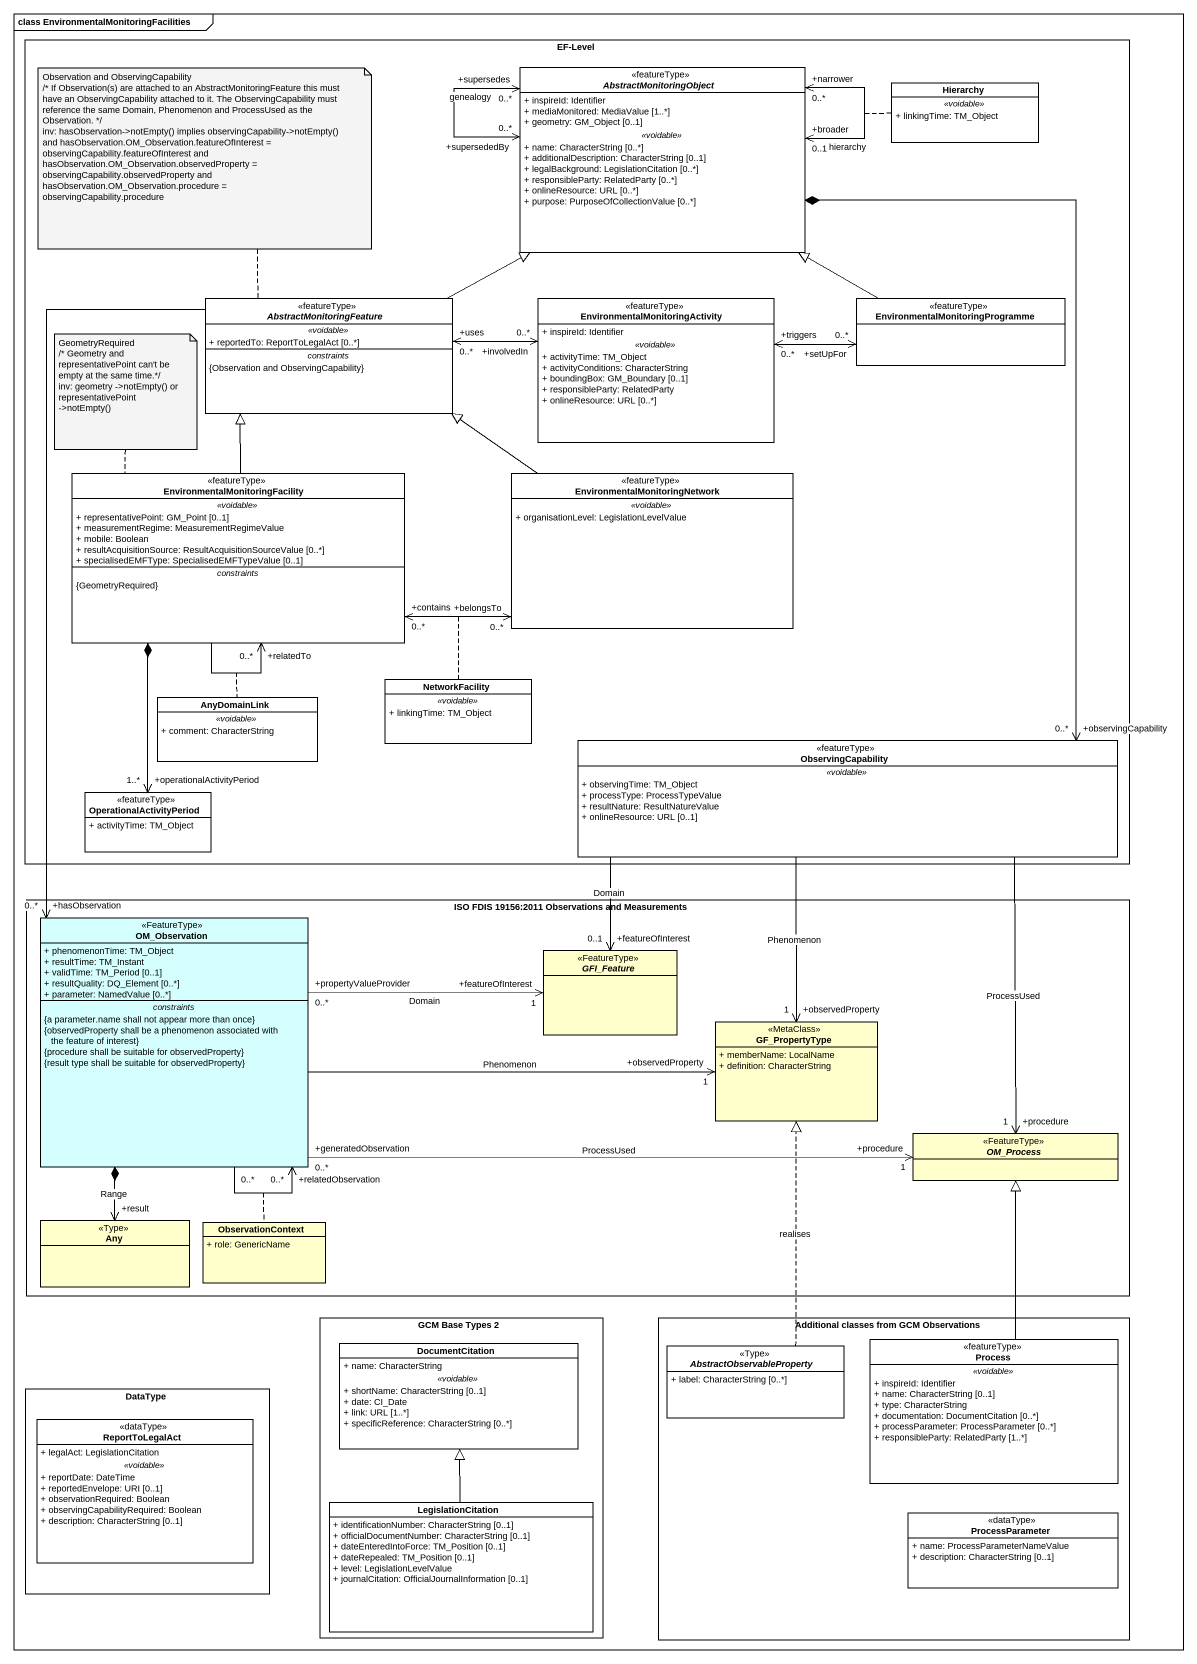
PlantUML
@startuml
mainframe class EnvironmentalMonitoringFacilities
hide circle
hide empty members
skinparam classAttributeIconSize 0
rectangle "EF-Level" as EF_Level {
  abstract class AbstractMonitoringObject <<featureType>> #FFFFFF {
    + inspireId: Identifier
    + mediaMonitored: MediaValue [1..*]
    + geometry: GM_Object [0..1]
    .. <<voidable>> ..
    + name: CharacterString [0..*]
    + additionalDescription: CharacterString [0..1]
    + legalBackground: LegislationCitation [0..*]
    + responsibleParty: RelatedParty [0..*]
    + onlineResource: URL [0..*]
    + purpose: PurposeOfCollectionValue [0..*]
  }
  class Hierarchy #FFFFFF {
    .. <<voidable>> ..
    + linkingTime: TM_Object
  }
  abstract class AbstractMonitoringFeature <<featureType>> #FFFFFF {
    .. <<voidable>> ..
    + reportedTo: ReportToLegalAct [0..*]
    -- constraints --
    {Observation and ObservingCapability}
  }
  class "EnvironmentalMonitoringActivity" as EnvironmentalMonitoringActiv <<featureType>> #FFFFFF {
    + inspireId: Identifier
    .. <<voidable>> ..
    + activityTime: TM_Object
    + activityConditions: CharacterString
    + boundingBox: GM_Boundary [0..1]
    + responsibleParty: RelatedParty
    + onlineResource: URL [0..*]
  }
  class "EnvironmentalMonitoringProgramme" as EnvironmentalMonitoringProgr <<featureType>> #FFFFFF
  class "EnvironmentalMonitoringFacility" as EnvironmentalMonitoringFacil <<featureType>> #FFFFFF {
    .. <<voidable>> ..
    + representativePoint: GM_Point [0..1]
    + measurementRegime: MeasurementRegimeValue
    + mobile: Boolean
    + resultAcquisitionSource: ResultAcquisitionSourceValue [0..*]
    + specialisedEMFType: SpecialisedEMFTypeValue [0..1]
    -- constraints --
    {GeometryRequired}
  }
  class "EnvironmentalMonitoringNetwork" as EnvironmentalMonitoringNetwo <<featureType>> #FFFFFF {
    .. <<voidable>> ..
    + organisationLevel: LegislationLevelValue
  }
  class AnyDomainLink #FFFFFF {
    .. <<voidable>> ..
    + comment: CharacterString
  }
  class NetworkFacility #FFFFFF {
    .. <<voidable>> ..
    + linkingTime: TM_Object
  }
  class ObservingCapability <<featureType>> #FFFFFF {
    .. <<voidable>> ..
    + observingTime: TM_Object
    + processType: ProcessTypeValue
    + resultNature: ResultNatureValue
    + onlineResource: URL [0..1]
  }
  class OperationalActivityPeriod <<featureType>> #FFFFFF {
    + activityTime: TM_Object
  }
}
rectangle "ISO FDIS 19156:2011 Observations and Measurements" as ISO_FDIS_19156_2011 {
  class OM_Observation <<FeatureType>> #D5FFFF {
    + phenomenonTime: TM_Object
    + resultTime: TM_Instant
    + validTime: TM_Period [0..1]
    + resultQuality: DQ_Element [0..*]
    + parameter: NamedValue [0..*]
    -- constraints --
    {a parameter.name shall not appear more than once}
    {observedProperty shall be a phenomenon associated with the feature of interest}
    {procedure shall be suitable for observedProperty}
    {result type shall be suitable for observedProperty}
  }
  abstract class GFI_Feature <<FeatureType>>
  class GF_PropertyType <<MetaClass>> {
    + memberName: LocalName
    + definition: CharacterString
  }
  abstract class OM_Process <<FeatureType>>
  class Any <<Type>>
  class ObservationContext {
    + role: GenericName
  }
}
rectangle "GCM Base Types 2" as GCM_Base_Types_2 {
  class DocumentCitation #FFFFFF {
    + name: CharacterString
    .. <<voidable>> ..
    + shortName: CharacterString [0..1]
    + date: CI_Date
    + link: URL [1..*]
    + specificReference: CharacterString [0..*]
  }
  class LegislationCitation #FFFFFF {
    + identificationNumber: CharacterString [0..1]
    + officialDocumentNumber: CharacterString [0..1]
    + dateEnteredIntoForce: TM_Position [0..1]
    + dateRepealed: TM_Position [0..1]
    + level: LegislationLevelValue
    + journalCitation: OfficialJournalInformation [0..1]
  }
}
rectangle "Additional classes from GCM Observations" as Additional_classes_from_GCM {
  abstract class AbstractObservableProperty <<Type>> #FFFFFF {
    + label: CharacterString [0..*]
  }
  class "Process" as Process_ <<featureType>> #FFFFFF {
    .. <<voidable>> ..
    + inspireId: Identifier
    + name: CharacterString [0..1]
    + type: CharacterString
    + documentation: DocumentCitation [0..*]
    + processParameter: ProcessParameter [0..*]
    + responsibleParty: RelatedParty [1..*]
  }
  class ProcessParameter <<dataType>> #FFFFFF {
    + name: ProcessParameterNameValue
    + description: CharacterString [0..1]
  }
}
rectangle DataType {
  class ReportToLegalAct <<dataType>> #FFFFFF {
    + legalAct: LegislationCitation
    .. <<voidable>> ..
    + reportDate: DateTime
    + reportedEnvelope: URI [0..1]
    + observationRequired: Boolean
    + observingCapabilityRequired: Boolean
    + description: CharacterString [0..1]
  }
}
AbstractMonitoringObject "+broader\n0..1" <--> "+narrower\n0..*" AbstractMonitoringObject : hierarchy
(AbstractMonitoringObject, AbstractMonitoringObject) .. Hierarchy
AbstractMonitoringObject "+supersedes\n0..*" <--> "+supersededBy\n0..*" AbstractMonitoringObject : genealogy
AbstractMonitoringFeature -right-|> AbstractMonitoringObject
AbstractMonitoringFeature "+uses\n0..*" <-right-> "+involvedIn\n0..*" EnvironmentalMonitoringActiv
AbstractMonitoringFeature --> "+hasObservation\n0..*" OM_Observation
EnvironmentalMonitoringActiv "+triggers\n0..*" <-right-> "+setUpFor\n0..*" EnvironmentalMonitoringProgr
EnvironmentalMonitoringProgr -left-|> AbstractMonitoringObject
EnvironmentalMonitoringFacil -up-|> AbstractMonitoringFeature
EnvironmentalMonitoringFacil --> "+relatedTo\n0..*" EnvironmentalMonitoringFacil
(EnvironmentalMonitoringFacil, EnvironmentalMonitoringFacil) .. AnyDomainLink
EnvironmentalMonitoringNetwo -up-|> AbstractMonitoringFeature
EnvironmentalMonitoringNetwo "+belongsTo\n0..*" <-left-> "+contains\n0..*" EnvironmentalMonitoringFacil
(EnvironmentalMonitoringNetwo, EnvironmentalMonitoringFacil) .. NetworkFacility
ObservingCapability "+observingCapability\n0..*" <-up-* AbstractMonitoringObject
ObservingCapability --> "+featureOfInterest\n0..1" GFI_Feature : Domain
ObservingCapability --> "+observedProperty\n1" GF_PropertyType : Phenomenon
ObservingCapability --> "+procedure\n1" OM_Process : ProcessUsed
OperationalActivityPeriod "+operationalActivityPeriod\n1..*" <-up-* EnvironmentalMonitoringFacil
OM_Observation "0..*" --> "+relatedObservation\n0..*" OM_Observation
(OM_Observation, OM_Observation) .. ObservationContext
OM_Observation "+propertyValueProvider\n0..*" -right-> "+featureOfInterest\n1" GFI_Feature : Domain
OM_Observation -right-> "+observedProperty\n1" GF_PropertyType : Phenomenon
OM_Observation "+generatedObservation\n0..*" -right-> "+procedure\n1" OM_Process : ProcessUsed
Any "+result" <-up-* OM_Observation : Range
AbstractObservableProperty .up.|> GF_PropertyType : realises
Process_ -up-|> OM_Process
LegislationCitation -up-|> DocumentCitation
note top of AbstractMonitoringFeature
  Observation and ObservingCapability
  /* If Observation(s) are attached to an AbstractMonitoringFeature this must have an ObservingCapability attached to it. The ObservingCapability must reference the same Domain, Phenomenon and ProcessUsed as the Observation. */
  inv: hasObservation->notEmpty() implies observingCapability->notEmpty() and hasObservation.OM_Observation.featureOfInterest = observingCapability.featureOfInterest and hasObservation.OM_Observation.observedProperty = observingCapability.observedProperty and
  hasObservation.OM_Observation.procedure = observingCapability.procedure
end note
note top of EnvironmentalMonitoringFacil
  GeometryRequired
  /* Geometry and representativePoint can't be empty at the same time.*/
  inv: geometry ->notEmpty() or representativePoint ->notEmpty()
end note
@enduml
